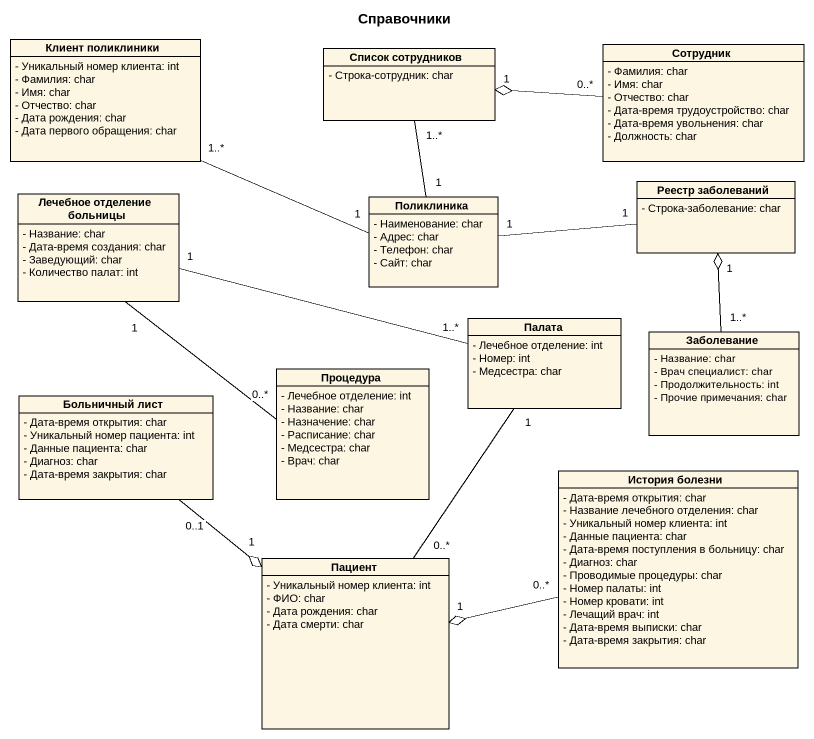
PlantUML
@startuml
title Справочники
hide circle
hide empty members
skinparam classAttributeIconSize 0
class "Клиент поликлиники" as Клиент_поликлиники {
  - Уникальный номер клиента: int
  - Фамилия: char
  - Имя: char
  - Отчество: char
  - Дата рождения: char
  - Дата первого обращения: char
}
class Сотрудник {
  - Фамилия: char
  - Имя: char
  - Отчество: char
  - Дата-время трудоустройство: char
  - Дата-время увольнения: char
  - Должность: char
}
class "Список сотрудников" as Список_сотрудников {
  - Строка-сотрудник: char
}
class "Реестр заболеваний" as Реестр_заболеваний {
  - Строка-заболевание: char
}
class "Лечебное отделение больницы" as Лечебное_отделение_больницы {
  - Название: char
  - Дата-время создания: char
  - Заведующий: char
  - Количество палат: int
}
class Поликлиника {
  - Наименование: char
  - Адрес: char
  - Телефон: char
  - Сайт: char
}
class Палата {
  - Лечебное отделение: int
  - Номер: int
  - Медсестра: char
}
class Процедура {
  - Лечебное отделение: int
  - Название: char
  - Назначение: char
  - Расписание: char
  - Медсестра: char
  - Врач: char
}
class Заболевание {
  - Название: char
  - Врач специалист: char
  - Продолжительность: int
  - Прочие примечания: char
}
class "Больничный лист" as Больничный_лист {
  - Дата-время открытия: char
  - Уникальный номер пациента: int
  - Данные пациента: char
  - Диагноз: char
  - Дата-время закрытия: char
}
class "История болезни" as История_болезни {
  - Дата-время открытия: char
  - Название лечебного отделения: char
  - Уникальный номер клиента: int
  - Данные пациента: char
  - Дата-время поступления в больницу: char
  - Диагноз: char
  - Проводимые процедуры: char
  - Номер палаты: int
  - Номер кровати: int
  - Лечащий врач: int
  - Дата-время выписки: char
  - Дата-время закрытия: char
}
class Пациент {
  - Уникальный номер клиента: int
  - ФИО: char
  - Дата рождения: char
  - Дата смерти: char
}
Сотрудник "0..*" -left-o "1" Список_сотрудников
Реестр_заболеваний "1" -left- "1" Поликлиника
Поликлиника "1" -left- "1..*" Клиент_поликлиники
Поликлиника "1" -up- "1..*" Список_сотрудников
Палата "1..*" -left- "1" Лечебное_отделение_больницы
Палата "1" -- "0..*" Пациент
Процедура "0..*" -up- "1" Лечебное_отделение_больницы
Заболевание "1..*" -up-o "1" Реестр_заболеваний
Больничный_лист "0..1" --o "1" Пациент
История_болезни "0..*" -left-o "1" Пациент
@enduml
